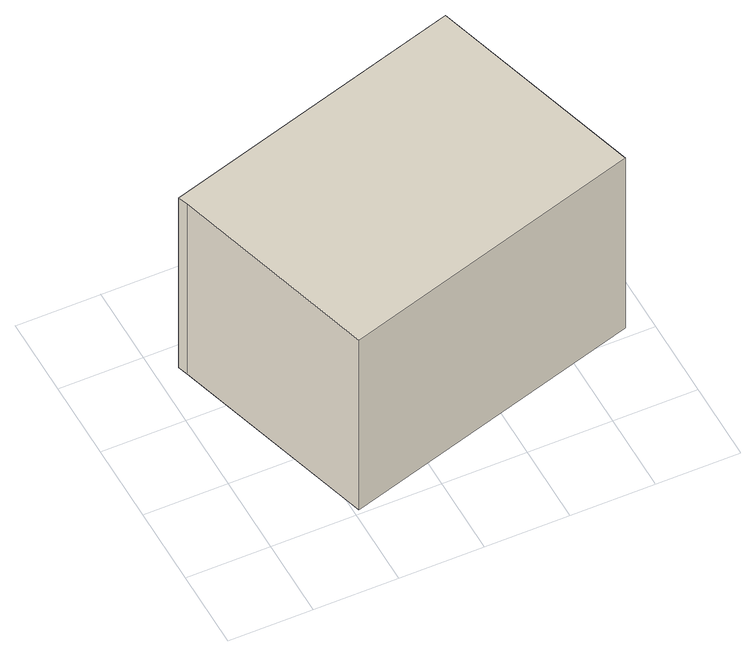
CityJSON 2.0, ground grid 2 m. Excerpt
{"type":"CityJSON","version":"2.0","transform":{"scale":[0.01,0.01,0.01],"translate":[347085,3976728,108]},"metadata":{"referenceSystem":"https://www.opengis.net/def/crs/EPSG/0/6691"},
"CityObjects":{
"building1":{"type":"Building","attributes":{"土砂災害警戒区域.現象区分":"2","土砂災害警戒区域.区域区分":"2","measuredHeight":6.9},"geometry":[{"type":"Solid","lod":"1","boundaries":[[[[0,1,2,3,4]],[[3,5,6,4]],[[2,7,5,3]],[[1,8,7,2]],[[0,9,8,1]],[[4,6,9,0]],[[5,7,8,9,6]]]]}]}
},
"vertices":[
[61,517,39],[53,541,39],[784,756,39],[941,225,39],[211,11,39],[941,225,566],[211,11,566],[784,756,566],[53,541,566],[61,517,566]
]}
